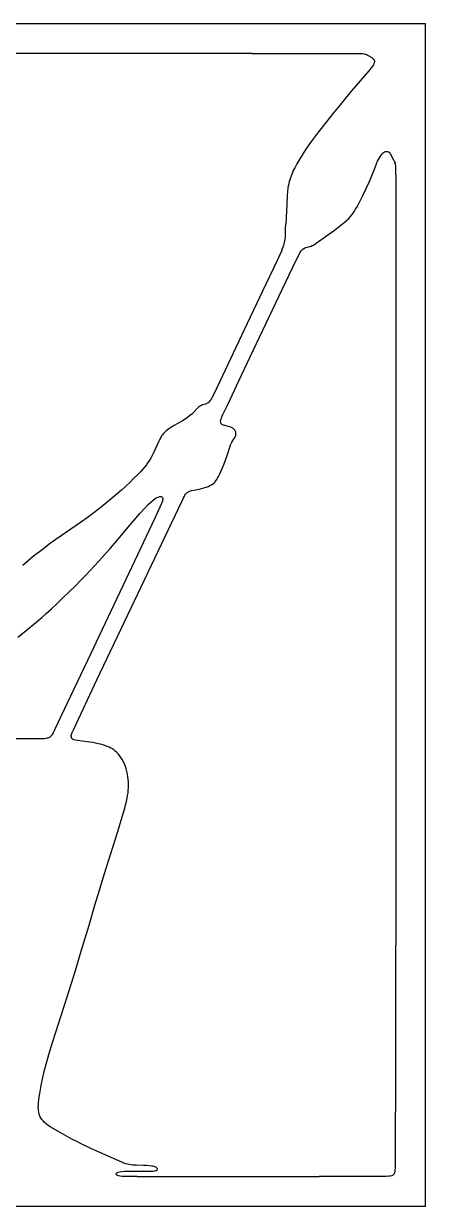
# Model space of a CAD drawing. Header units: millimetres. Extents: x 0 to 300, y 0 to 300.
# Drawn here: x 198.3 to 300, y 0 to 300 of the extents above; entities that cross this region are included whole.
import ezdxf

# ---------------------------------------------------------------- set-up
doc = ezdxf.new("R2010")
doc.units = ezdxf.units.MM
doc.layers.add('DIS_KONTUR', color=1, linetype='Continuous')
doc.layers.add('IC_DELIKLER', color=5, linetype='Continuous')

msp = doc.modelspace()

# ---------------------------------------------------------------- linework, layer by layer
at = {"layer": 'DIS_KONTUR'}
msp.add_lwpolyline([(0, 300), (300, 300), (300, 0), (0, 0)], close=True, dxfattribs=at)
at = {"layer": 'IC_DELIKLER'}
for points in [[(148.01, 292.5), (256.06, 292.5), (256.11, 292.46), (282.56, 292.45), (283.8, 292.44), (284.19, 292.41), (284.52, 292.37), (284.8, 292.3), (285.06, 292.21), (285.31, 292.09), (285.56, 291.96), (286.45, 291.39), (286.73, 291.17), (286.93, 290.95), (287.01, 290.82), (287.06, 290.71), (287.11, 290.49), (287.11, 290.37), (287.09, 290.21), (287, 289.92), (286.84, 289.58), (286.6, 289.21), (286.22, 288.7), (285.65, 288), (281.33, 282.94), (279.82, 281.14), (278.39, 279.4), (276.75, 277.39), (274.88, 275.04), (272.93, 272.57), (271.89, 271.23), (271.14, 270.22), (270.45, 269.24), (269.76, 268.2), (269.06, 267.1), (268.2, 265.7), (267.47, 264.44), (266.92, 263.43), (266.48, 262.54), (266.23, 261.99), (266, 261.44), (265.81, 260.92), (265.65, 260.4), (265.52, 259.92), (265.39, 259.38), (265.29, 258.84), (265.2, 258.25), (265.11, 257.41), (265.03, 256.41), (264.86, 252.46), (264.77, 250.92), (264.71, 250.12), (264.57, 248.88), (264.53, 248.39), (264.51, 247.89), (264.51, 246.7), (264.47, 245.95), (264.39, 245.21), (264.26, 244.47), (264.11, 243.84), (263.93, 243.28), (263.77, 242.86), (263.53, 242.31), (262.52, 240.13), (258.77, 232.17), (254.12, 222.31), (246.47, 206.18), (245.92, 205.07), (245.72, 204.72), (245.53, 204.44), (245.36, 204.21), (245.16, 204), (244.95, 203.82), (244.75, 203.7), (244.54, 203.6), (244.32, 203.51), (243.59, 203.28), (243.32, 203.18), (243.01, 203.03), (242.77, 202.88), (242.5, 202.68), (242.25, 202.45), (241.33, 201.47), (240.83, 200.98), (240.3, 200.53), (239.75, 200.1), (239.14, 199.67), (238.5, 199.27), (237.9, 198.92), (236.41, 198.11), (235.51, 197.57), (235.05, 197.26), (234.65, 196.96), (234.31, 196.68), (233.98, 196.37), (233.68, 196.04), (233.44, 195.73), (233.21, 195.41), (232.98, 195.02), (232.77, 194.63), (232.53, 194.13), (231.16, 191.13), (230.74, 190.28), (230.45, 189.76), (230.13, 189.25), (229.74, 188.67), (229.33, 188.1), (228.87, 187.51), (228.39, 186.94), (227.85, 186.35), (227.16, 185.63), (226.2, 184.67), (225.12, 183.63), (224.03, 182.6), (223.03, 181.7), (221.94, 180.75), (218.41, 177.79), (217.09, 176.73), (215.7, 175.66), (214.37, 174.68), (212.91, 173.63), (206.44, 169.18), (205.54, 168.55), (204.74, 167.95), (203.15, 166.74), (201.66, 165.64), (200.72, 164.9), (200.06, 164.36), (199.38, 163.77), (198.7, 163.18), (198.01, 162.53)], [(196.81, 144.37), (198.37, 145.62), (201.88, 148.51), (202.86, 149.36), (203.98, 150.37), (205.3, 151.58), (206.72, 152.92), (208.2, 154.34), (209.74, 155.84), (211.27, 157.35), (212.68, 158.77), (213.97, 160.1), (215.1, 161.3), (217.26, 163.66), (220.15, 166.91), (221.76, 168.76), (223.79, 171.16), (227.7, 175.72), (228.83, 176.98), (229.8, 178), (230.45, 178.62), (231.05, 179.14), (231.57, 179.53), (231.82, 179.69), (232.07, 179.83), (232.29, 179.93), (232.5, 180), (232.71, 180.05), (232.91, 180.07), (233.1, 180.05), (233.23, 180), (233.33, 179.93), (233.42, 179.84), (233.47, 179.73), (233.51, 179.59), (233.51, 179.44), (233.5, 179.28), (233.45, 179.07), (233.39, 178.85), (233.17, 178.31), (231.44, 174.6), (227.06, 165.27), (214.41, 138.46), (209.27, 127.61), (206.15, 121.07), (205.69, 120.13), (205.4, 119.62), (205.26, 119.43), (205.11, 119.25), (204.94, 119.09), (204.76, 118.96), (204.6, 118.87), (204.39, 118.78), (204.21, 118.72), (203.98, 118.67), (203.45, 118.6), (202.76, 118.56), (200.91, 118.55), (194.76, 118.59)]]:
    msp.add_lwpolyline(points, dxfattribs=at)
msp.add_lwpolyline([(290.43, 267.57), (290.61, 267.5), (290.82, 267.36), (291, 267.17), (291.16, 266.95), (291.38, 266.58), (291.97, 265.45), (292.13, 265.1), (292.24, 264.83), (292.31, 264.6), (292.36, 264.36), (292.42, 263.88), (292.45, 263.19), (292.46, 261.69), (292.5, 261.64), (292.5, 66.24), (292.46, 66.19), (292.44, 32.79), (292.4, 15.29), (292.38, 11.89), (292.35, 9.84), (292.31, 9.05), (292.27, 8.77), (292.23, 8.55), (292.13, 8.28), (292.04, 8.14), (291.97, 8.05), (291.89, 7.97), (291.76, 7.88), (291.65, 7.82), (291.49, 7.76), (291.14, 7.68), (290.72, 7.63), (290.12, 7.61), (289.12, 7.59), (283.82, 7.56), (273.12, 7.54), (273.07, 7.5), (227.07, 7.5), (227.02, 7.54), (224.42, 7.56), (223.23, 7.58), (222.69, 7.62), (222.29, 7.7), (222.03, 7.79), (221.9, 7.87), (221.83, 7.93), (221.75, 8.03), (221.72, 8.1), (221.7, 8.18), (221.71, 8.27), (221.73, 8.35), (221.78, 8.42), (221.84, 8.49), (221.95, 8.58), (222.19, 8.7), (222.53, 8.79), (223.05, 8.86), (223.84, 8.89), (229.54, 8.91), (230.39, 8.92), (230.98, 8.95), (231.49, 9.01), (231.7, 9.06), (231.88, 9.12), (232.02, 9.21), (232.1, 9.29), (232.15, 9.4), (232.15, 9.5), (232.11, 9.6), (232.02, 9.72), (231.88, 9.84), (231.7, 9.94), (231.5, 10.03), (231.28, 10.1), (231, 10.17), (230.71, 10.22), (230.07, 10.3), (229.33, 10.36), (228.58, 10.38), (226.78, 10.42), (225.88, 10.47), (225.39, 10.53), (224.95, 10.61), (224.56, 10.7), (224.13, 10.82), (223.66, 10.99), (223.11, 11.22), (217.52, 13.66), (215.24, 14.7), (212.95, 15.81), (211.7, 16.44), (210.45, 17.08), (209.26, 17.72), (208.09, 18.38), (206.88, 19.08), (204.99, 20.21), (204.4, 20.59), (203.92, 20.94), (203.5, 21.29), (203.16, 21.65), (202.86, 22.04), (202.6, 22.45), (202.38, 22.9), (202.21, 23.36), (202.08, 23.89), (202, 24.43), (201.97, 24.82), (201.96, 25.22), (201.97, 25.67), (202, 26.12), (202.12, 27.16), (202.34, 28.64), (202.71, 30.66), (203.12, 32.72), (203.53, 34.52), (203.94, 36.07), (204.66, 38.51), (205.58, 41.53), (209.37, 53.44), (211.35, 59.79), (212.76, 64.48), (214.86, 71.31), (216.31, 76.36), (217.43, 80.2), (218.11, 82.45), (219.14, 85.79), (222.08, 95.09), (223.21, 98.77), (223.85, 100.98), (224.08, 101.85), (224.28, 102.68), (224.46, 103.51), (224.59, 104.24), (224.69, 104.88), (224.76, 105.53), (224.81, 106.23), (224.82, 106.93), (224.8, 107.63), (224.74, 108.32), (224.66, 108.97), (224.54, 109.65), (224.39, 110.34), (224.22, 110.96), (224.01, 111.58), (223.77, 112.18), (223.5, 112.77), (223.2, 113.34), (222.88, 113.85), (222.54, 114.34), (222.17, 114.8), (221.79, 115.2), (221.46, 115.5), (221.11, 115.78), (220.74, 116.03), (220.36, 116.25), (219.91, 116.47), (219.4, 116.68), (218.84, 116.88), (218.27, 117.06), (217.69, 117.22), (217.11, 117.36), (216.47, 117.5), (215.79, 117.63), (215.05, 117.76), (214.3, 117.86), (211.88, 118.15), (211.4, 118.24), (211, 118.37), (210.8, 118.46), (210.63, 118.57), (210.49, 118.71), (210.39, 118.87), (210.33, 119.05), (210.31, 119.25), (210.32, 119.46), (210.36, 119.68), (210.45, 119.95), (210.55, 120.22), (210.93, 121.08), (216.82, 133.56), (225.49, 151.86), (233.98, 169.75), (238.3, 178.82), (238.72, 179.68), (238.97, 180.16), (239.12, 180.41), (239.26, 180.61), (239.41, 180.79), (239.54, 180.93), (239.68, 181.05), (239.83, 181.16), (239.99, 181.26), (240.2, 181.36), (240.52, 181.47), (240.85, 181.56), (242.75, 181.94), (243.34, 182.08), (243.92, 182.23), (244.48, 182.42), (245, 182.62), (245.45, 182.83), (245.83, 183.04), (246.16, 183.26), (246.43, 183.48), (246.68, 183.72), (246.93, 184.01), (247.16, 184.33), (247.37, 184.67), (247.61, 185.1), (247.88, 185.64), (248.23, 186.42), (248.62, 187.33), (249.01, 188.31), (249.37, 189.24), (249.89, 190.7), (250.47, 192.61), (250.67, 193.17), (250.81, 193.49), (250.99, 193.84), (251.6, 194.79), (251.79, 195.13), (251.89, 195.35), (251.96, 195.57), (252.01, 195.8), (252.02, 195.98), (252.02, 196.2), (251.98, 196.38), (251.93, 196.55), (251.84, 196.75), (251.74, 196.9), (251.6, 197.07), (251.43, 197.23), (251.24, 197.37), (251.08, 197.47), (250.86, 197.58), (250.45, 197.73), (250.03, 197.85), (249.17, 198.04), (248.86, 198.13), (248.59, 198.26), (248.46, 198.36), (248.37, 198.43), (248.28, 198.56), (248.21, 198.69), (248.17, 198.84), (248.15, 199), (248.15, 199.17), (248.19, 199.39), (248.24, 199.61), (248.33, 199.89), (248.49, 200.3), (248.73, 200.85), (249.93, 203.43), (252.72, 209.36), (256.38, 217.09), (264.62, 234.37), (267.39, 240.14), (267.94, 241.26), (268.24, 241.84), (268.48, 242.26), (268.71, 242.56), (268.94, 242.79), (269.2, 242.98), (269.4, 243.08), (269.67, 243.18), (270.79, 243.48), (271.07, 243.58), (271.35, 243.69), (271.65, 243.84), (272, 244.04), (272.37, 244.29), (277.03, 247.65), (277.88, 248.28), (278.63, 248.86), (279.4, 249.49), (280.04, 250.05), (280.61, 250.6), (281.08, 251.12), (281.4, 251.51), (281.72, 251.95), (282.03, 252.41), (282.34, 252.92), (282.7, 253.57), (283.13, 254.37), (284.14, 256.37), (285, 258.18), (285.74, 259.82), (287.15, 263.08), (287.92, 265.08), (288.12, 265.53), (288.36, 265.97), (288.62, 266.4), (288.88, 266.76), (289.13, 267.05), (289.41, 267.3), (289.68, 267.47), (289.91, 267.56), (290.07, 267.6), (290.19, 267.6)], close=True, dxfattribs=at)

doc.saveas('drawing.dxf')
